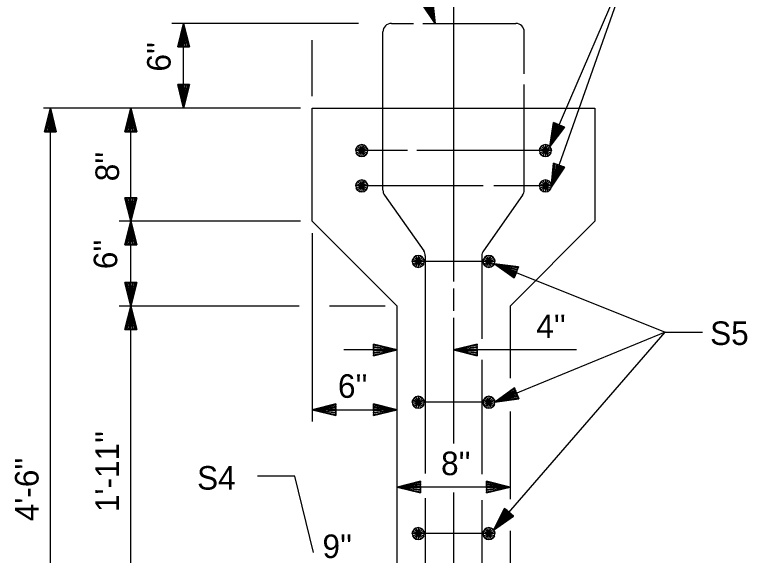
# Model space of a CAD drawing. Extents: x -22.6 to 41.6, y -1.6 to 24.3.
# Drawn here: x 5.661 to 9.549, y 17.076 to 19.945 of the extents above; entities that cross this region are included whole.
import ezdxf

# ---------------------------------------------------------------- set-up
doc = ezdxf.new("R2010")
doc.units = 0
for name, color, linetype in [('Dimension Lines', 7, 'Continuous'), ('Mis Center Lines', 7, 'Continuous'), ('Rebar Lines', 7, 'Continuous'), ('Sup Concrete Girder Lines', 7, 'Continuous'), ('Text', 7, 'Continuous')]:
    doc.layers.add(name, color=color, linetype=linetype)

msp = doc.modelspace()

# ---------------------------------------------------------------- linework, layer by layer
at = {"layer": 'Dimension Lines'}
for p, q in [((8.9597, 20.3084), (8.5081, 19.0294)), ((7.4859, 19.8991), (6.4943, 19.8991)), ((6.5573, 19.4491), (6.5573, 19.8991)), ((7.2403, 19.5121), (7.2403, 19.8092)), ((7.1772, 19.4491), (5.8144, 19.4491)), ((5.8504, 15.3991), (5.8504, 19.4491)), ((6.2774, 18.8491), (6.2774, 19.4491)), ((7.1772, 18.8491), (6.2144, 18.8491)), ((6.2774, 18.3991), (6.2774, 18.8491)), ((7.2403, 18.7861), (7.2403, 17.7861)), ((7.1715, 18.3991), (6.2144, 18.3991)), ((6.2774, 16.6741), (6.2774, 18.3991)), ((7.6272, 18.3991), (7.3319, 18.3991)), ((8.2027, 17.2107), (9.1126, 18.2603)), ((9.1126, 18.2603), (8.2094, 17.8887)), ((7.6903, 18.166), (7.407, 18.166)), ((8.6422, 18.166), (7.9903, 18.166)), ((7.2403, 17.8491), (7.6903, 17.8491)), ((8.2903, 17.4388), (7.6903, 17.4388))]:
    msp.add_line(p, q, dxfattribs=at)
for points in [[(7.892, 19.8991), (7.7409, 20.3192), (7.0137, 20.3192)], [(8.5003, 19.2465), (8.9597, 20.3084), (9.1431, 20.3084)], [(7.8497, 20.0167), (7.8556, 20.0188), (7.892, 19.8991), (7.8615, 20.021), (7.8673, 20.0231), (7.892, 19.8991), (7.8732, 20.0252), (7.8791, 20.0273), (7.892, 19.8991), (7.8203, 20.0061), (7.8261, 20.0083), (7.892, 19.8991), (7.832, 20.0104), (7.8379, 20.0125), (7.892, 19.8991), (7.8438, 20.0146), (7.8791, 20.0273), (7.8203, 20.0061), (7.892, 19.8991), (7.8791, 20.0273)], [(6.5573, 19.7741), (6.5511, 19.7741), (6.5573, 19.8991), (6.5448, 19.7741), (6.5386, 19.7741), (6.5573, 19.8991), (6.5323, 19.7741), (6.5261, 19.7741), (6.5573, 19.8991), (6.5886, 19.7741), (6.5823, 19.7741), (6.5573, 19.8991), (6.5761, 19.7741), (6.5698, 19.7741), (6.5573, 19.8991), (6.5636, 19.7741), (6.5261, 19.7741), (6.5886, 19.7741), (6.5573, 19.8991), (6.5261, 19.7741)], [(6.5573, 19.5741), (6.5636, 19.5741), (6.5573, 19.4491), (6.5698, 19.5741), (6.5761, 19.5741), (6.5573, 19.4491), (6.5823, 19.5741), (6.5886, 19.5741), (6.5573, 19.4491), (6.5261, 19.5741), (6.5323, 19.5741), (6.5573, 19.4491), (6.5386, 19.5741), (6.5448, 19.5741), (6.5573, 19.4491), (6.5511, 19.5741), (6.5886, 19.5741), (6.5261, 19.5741), (6.5573, 19.4491), (6.5886, 19.5741)], [(5.8504, 19.3241), (5.8441, 19.3241), (5.8504, 19.4491), (5.8379, 19.3241), (5.8316, 19.3241), (5.8504, 19.4491), (5.8254, 19.3241), (5.8191, 19.3241), (5.8504, 19.4491), (5.8816, 19.3241), (5.8754, 19.3241), (5.8504, 19.4491), (5.8691, 19.3241), (5.8629, 19.3241), (5.8504, 19.4491), (5.8566, 19.3241), (5.8191, 19.3241), (5.8816, 19.3241), (5.8504, 19.4491), (5.8191, 19.3241)], [(6.2774, 19.3241), (6.2711, 19.3241), (6.2774, 19.4491), (6.2649, 19.3241), (6.2586, 19.3241), (6.2774, 19.4491), (6.2524, 19.3241), (6.2461, 19.3241), (6.2774, 19.4491), (6.3086, 19.3241), (6.3024, 19.3241), (6.2774, 19.4491), (6.2961, 19.3241), (6.2899, 19.3241), (6.2774, 19.4491), (6.2836, 19.3241), (6.2461, 19.3241), (6.3086, 19.3241), (6.2774, 19.4491), (6.2461, 19.3241)], [(8.5499, 19.3613), (8.5556, 19.3588), (8.5003, 19.2465), (8.5614, 19.3563), (8.5671, 19.3538), (8.5003, 19.2465), (8.5729, 19.3513), (8.5786, 19.3488), (8.5003, 19.2465), (8.5212, 19.3737), (8.5269, 19.3712), (8.5003, 19.2465), (8.5327, 19.3687), (8.5384, 19.3662), (8.5003, 19.2465), (8.5442, 19.3637), (8.5786, 19.3488), (8.5212, 19.3737), (8.5003, 19.2465), (8.5786, 19.3488)], [(8.5497, 19.1472), (8.5556, 19.1451), (8.5081, 19.0294), (8.5615, 19.1431), (8.5674, 19.141), (8.5081, 19.0294), (8.5733, 19.1389), (8.5792, 19.1368), (8.5081, 19.0294), (8.5202, 19.1576), (8.5261, 19.1556), (8.5081, 19.0294), (8.532, 19.1535), (8.5379, 19.1514), (8.5081, 19.0294), (8.5438, 19.1493), (8.5792, 19.1368), (8.5202, 19.1576), (8.5081, 19.0294), (8.5792, 19.1368)], [(6.2774, 18.9741), (6.2836, 18.9741), (6.2774, 18.8491), (6.2899, 18.9741), (6.2961, 18.9741), (6.2774, 18.8491), (6.3024, 18.9741), (6.3086, 18.9741), (6.2774, 18.8491), (6.2461, 18.9741), (6.2524, 18.9741), (6.2774, 18.8491), (6.2586, 18.9741), (6.2649, 18.9741), (6.2774, 18.8491), (6.2711, 18.9741), (6.3086, 18.9741), (6.2461, 18.9741), (6.2774, 18.8491), (6.3086, 18.9741)], [(6.2774, 18.7241), (6.2711, 18.7241), (6.2774, 18.8491), (6.2649, 18.7241), (6.2586, 18.7241), (6.2774, 18.8491), (6.2524, 18.7241), (6.2461, 18.7241), (6.2774, 18.8491), (6.3086, 18.7241), (6.3024, 18.7241), (6.2774, 18.8491), (6.2961, 18.7241), (6.2899, 18.7241), (6.2774, 18.8491), (6.2836, 18.7241), (6.2461, 18.7241), (6.3086, 18.7241), (6.2774, 18.8491), (6.2461, 18.7241)], [(8.207, 18.624), (9.1126, 18.2603), (9.3112, 18.2603)], [(8.323, 18.5774), (8.3206, 18.5716), (8.207, 18.624), (8.3183, 18.5658), (8.316, 18.56), (8.207, 18.624), (8.3136, 18.5542), (8.3114, 18.5484), (8.207, 18.624), (8.3346, 18.6064), (8.3323, 18.6006), (8.207, 18.624), (8.3299, 18.5948), (8.3277, 18.589), (8.207, 18.624), (8.3253, 18.5832), (8.3114, 18.5484), (8.3346, 18.6064), (8.207, 18.624), (8.3114, 18.5484)], [(6.2774, 18.5241), (6.2836, 18.5241), (6.2774, 18.3991), (6.2899, 18.5241), (6.2961, 18.5241), (6.2774, 18.3991), (6.3024, 18.5241), (6.3086, 18.5241), (6.2774, 18.3991), (6.2461, 18.5241), (6.2524, 18.5241), (6.2774, 18.3991), (6.2586, 18.5241), (6.2649, 18.5241), (6.2774, 18.3991), (6.2711, 18.5241), (6.3086, 18.5241), (6.2461, 18.5241), (6.2774, 18.3991), (6.3086, 18.5241)], [(6.2774, 18.2741), (6.2711, 18.2741), (6.2774, 18.3991), (6.2649, 18.2741), (6.2586, 18.2741), (6.2774, 18.3991), (6.2524, 18.2741), (6.2461, 18.2741), (6.2774, 18.3991), (6.3086, 18.2741), (6.3024, 18.2741), (6.2774, 18.3991), (6.2961, 18.2741), (6.2899, 18.2741), (6.2774, 18.3991), (6.2836, 18.2741), (6.2461, 18.2741), (6.3086, 18.2741), (6.2774, 18.3991), (6.2461, 18.2741)], [(7.5653, 18.166), (7.5653, 18.1723), (7.6903, 18.166), (7.5653, 18.1785), (7.5653, 18.1848), (7.6903, 18.166), (7.5653, 18.191), (7.5653, 18.1973), (7.6903, 18.166), (7.5653, 18.1348), (7.5653, 18.141), (7.6903, 18.166), (7.5653, 18.1473), (7.5653, 18.1535), (7.6903, 18.166), (7.5653, 18.1598), (7.5653, 18.1973), (7.5653, 18.1348), (7.6903, 18.166), (7.5653, 18.1973)], [(8.1153, 18.166), (8.1153, 18.1598), (7.9903, 18.166), (8.1153, 18.1535), (8.1153, 18.1473), (7.9903, 18.166), (8.1153, 18.141), (8.1153, 18.1348), (7.9903, 18.166), (8.1153, 18.1973), (8.1153, 18.191), (7.9903, 18.166), (8.1153, 18.1848), (8.1153, 18.1785), (7.9903, 18.166), (8.1153, 18.1723), (8.1153, 18.1348), (8.1153, 18.1973), (7.9903, 18.166), (8.1153, 18.1348)], [(8.325, 17.9362), (8.3274, 17.9304), (8.2094, 17.8887), (8.3298, 17.9247), (8.3321, 17.9189), (8.2094, 17.8887), (8.3345, 17.9131), (8.3369, 17.9074), (8.2094, 17.8887), (8.3131, 17.9651), (8.3155, 17.9594), (8.2094, 17.8887), (8.3179, 17.9536), (8.3203, 17.9478), (8.2094, 17.8887), (8.3227, 17.942), (8.3369, 17.9074), (8.3131, 17.9651), (8.2094, 17.8887), (8.3369, 17.9074)], [(7.3653, 17.8491), (7.3653, 17.8428), (7.2403, 17.8491), (7.3653, 17.8366), (7.3653, 17.8303), (7.2403, 17.8491), (7.3653, 17.8241), (7.3653, 17.8178), (7.2403, 17.8491), (7.3653, 17.8803), (7.3653, 17.8741), (7.2403, 17.8491), (7.3653, 17.8678), (7.3653, 17.8616), (7.2403, 17.8491), (7.3653, 17.8553), (7.3653, 17.8178), (7.3653, 17.8803), (7.2403, 17.8491), (7.3653, 17.8178)], [(7.5653, 17.8491), (7.5653, 17.8553), (7.6903, 17.8491), (7.5653, 17.8616), (7.5653, 17.8678), (7.6903, 17.8491), (7.5653, 17.8741), (7.5653, 17.8803), (7.6903, 17.8491), (7.5653, 17.8178), (7.5653, 17.8241), (7.6903, 17.8491), (7.5653, 17.8303), (7.5653, 17.8366), (7.6903, 17.8491), (7.5653, 17.8428), (7.5653, 17.8803), (7.5653, 17.8178), (7.6903, 17.8491), (7.5653, 17.8803)], [(7.2467, 17.0909), (7.1485, 17.4961), (6.9498, 17.4961)], [(7.8153, 17.4388), (7.8153, 17.4326), (7.6903, 17.4388), (7.8153, 17.4263), (7.8153, 17.4201), (7.6903, 17.4388), (7.8153, 17.4138), (7.8153, 17.4076), (7.6903, 17.4388), (7.8153, 17.4701), (7.8153, 17.4638), (7.6903, 17.4388), (7.8153, 17.4576), (7.8153, 17.4513), (7.6903, 17.4388), (7.8153, 17.4451), (7.8153, 17.4076), (7.8153, 17.4701), (7.6903, 17.4388), (7.8153, 17.4076)], [(8.1653, 17.4388), (8.1653, 17.4451), (8.2903, 17.4388), (8.1653, 17.4513), (8.1653, 17.4576), (8.2903, 17.4388), (8.1653, 17.4638), (8.1653, 17.4701), (8.2903, 17.4388), (8.1653, 17.4076), (8.1653, 17.4138), (8.2903, 17.4388), (8.1653, 17.4201), (8.1653, 17.4263), (8.2903, 17.4388), (8.1653, 17.4326), (8.1653, 17.4701), (8.1653, 17.4076), (8.2903, 17.4388), (8.1653, 17.4701)], [(8.2846, 17.3051), (8.2893, 17.301), (8.2027, 17.2107), (8.294, 17.2969), (8.2987, 17.2928), (8.2027, 17.2107), (8.3035, 17.2887), (8.3082, 17.2847), (8.2027, 17.2107), (8.261, 17.3256), (8.2657, 17.3215), (8.2027, 17.2107), (8.2704, 17.3174), (8.2752, 17.3133), (8.2027, 17.2107), (8.2798, 17.3092), (8.3082, 17.2847), (8.261, 17.3256), (8.2027, 17.2107), (8.3082, 17.2847)]]:
    msp.add_lwpolyline(points, dxfattribs=at)
at = {"layer": 'Mis Center Lines'}
for p, q in [((7.9903, 20.0791), (7.9903, 18.5289)), ((7.9903, 18.4928), (7.9903, 18.3736)), ((7.9903, 18.3375), (7.9903, 17.6694)), ((7.9903, 17.4093), (7.9903, 16.575))]:
    msp.add_line(p, q, dxfattribs=at)
at = {"layer": 'Rebar Lines'}
for p, q in [((7.6602, 19.8991), (7.778, 19.8991)), ((7.8272, 19.8991), (8.3202, 19.8991)), ((7.6152, 19.0134), (7.6152, 19.8541)), ((8.3652, 19.6318), (8.3652, 19.8541)), ((8.3652, 19.0132), (8.3652, 19.5744)), ((7.7452, 19.2241), (7.5028, 19.2241)), ((8.4778, 19.2241), (7.7944, 19.2241)), ((8.147, 19.0366), (7.5028, 19.0366)), ((8.4778, 19.0366), (8.2044, 19.0366)), ((7.6234, 18.9874), (7.832, 18.692)), ((8.3569, 18.9873), (8.1484, 18.692)), ((8.1777, 18.6361), (7.8027, 18.6361)), ((7.8403, 18.666), (7.8403, 17.5104)), ((8.1402, 18.666), (8.1402, 18.2256)), ((8.1402, 18.1136), (8.1402, 17.5069)), ((8.1777, 17.8887), (7.8027, 17.8887)), ((7.8403, 17.3804), (7.8403, 16.9253)), ((8.1402, 17.3696), (8.1402, 15.5865)), ((8.1777, 17.1921), (7.8027, 17.1921))]:
    msp.add_line(p, q, dxfattribs=at)
for points in [[(7.5028, 19.2558), (7.4907, 19.2534), (7.4804, 19.2466), (7.4735, 19.2363), (7.4711, 19.2241), (7.4735, 19.212), (7.4804, 19.2017), (7.4907, 19.1949), (7.5028, 19.1924), (7.5149, 19.1949), (7.5253, 19.2017), (7.5321, 19.212), (7.5346, 19.2241), (7.5321, 19.2363), (7.5253, 19.2465), (7.515, 19.2534), (7.5028, 19.2558), (7.5028, 19.2241), (7.5028, 19.1924), (7.4907, 19.1949), (7.5028, 19.2241), (7.4804, 19.2017), (7.4735, 19.212), (7.5028, 19.2241), (7.4711, 19.2241), (7.4735, 19.2363), (7.5028, 19.2241), (7.4804, 19.2466), (7.4907, 19.2534), (7.5028, 19.2241), (7.515, 19.2534), (7.5253, 19.2465), (7.5028, 19.2241), (7.5321, 19.2363), (7.5346, 19.2241), (7.5028, 19.2241), (7.5321, 19.212), (7.5253, 19.2017), (7.5028, 19.2241), (7.5149, 19.1949)], [(8.4778, 19.2558), (8.4657, 19.2534), (8.4554, 19.2466), (8.4485, 19.2363), (8.4461, 19.2241), (8.4485, 19.212), (8.4554, 19.2017), (8.4657, 19.1949), (8.4778, 19.1924), (8.4899, 19.1949), (8.5002, 19.2017), (8.5071, 19.212), (8.5095, 19.2241), (8.5071, 19.2363), (8.5003, 19.2465), (8.49, 19.2534), (8.4778, 19.2558), (8.4778, 19.2241), (8.4778, 19.1924), (8.4657, 19.1949), (8.4778, 19.2241), (8.4554, 19.2017), (8.4485, 19.212), (8.4778, 19.2241), (8.4461, 19.2241), (8.4485, 19.2363), (8.4778, 19.2241), (8.4554, 19.2466), (8.4657, 19.2534), (8.4778, 19.2241), (8.49, 19.2534), (8.5003, 19.2465), (8.4778, 19.2241), (8.5071, 19.2363), (8.5095, 19.2241), (8.4778, 19.2241), (8.5071, 19.212), (8.5002, 19.2017), (8.4778, 19.2241), (8.4899, 19.1949)], [(7.5028, 19.0684), (7.4907, 19.066), (7.4804, 19.0591), (7.4735, 19.0488), (7.4711, 19.0366), (7.4735, 19.0246), (7.4804, 19.0142), (7.4907, 19.0074), (7.5028, 19.005), (7.5149, 19.0074), (7.5253, 19.0142), (7.5321, 19.0245), (7.5346, 19.0366), (7.5321, 19.0488), (7.5253, 19.0591), (7.515, 19.066), (7.5028, 19.0684), (7.5028, 19.0366), (7.5028, 19.005), (7.4907, 19.0074), (7.5028, 19.0366), (7.4804, 19.0142), (7.4735, 19.0246), (7.5028, 19.0366), (7.4711, 19.0366), (7.4735, 19.0488), (7.5028, 19.0366), (7.4804, 19.0591), (7.4907, 19.066), (7.5028, 19.0366), (7.515, 19.066), (7.5253, 19.0591), (7.5028, 19.0366), (7.5321, 19.0488), (7.5346, 19.0366), (7.5028, 19.0366), (7.5321, 19.0245), (7.5253, 19.0142), (7.5028, 19.0366), (7.5149, 19.0074)], [(8.4778, 19.0684), (8.4657, 19.066), (8.4554, 19.0591), (8.4485, 19.0488), (8.4461, 19.0366), (8.4485, 19.0246), (8.4554, 19.0142), (8.4657, 19.0074), (8.4778, 19.005), (8.4899, 19.0074), (8.5002, 19.0142), (8.5071, 19.0245), (8.5095, 19.0366), (8.5071, 19.0488), (8.5003, 19.0591), (8.49, 19.066), (8.4778, 19.0684), (8.4778, 19.0366), (8.4778, 19.005), (8.4657, 19.0074), (8.4778, 19.0366), (8.4554, 19.0142), (8.4485, 19.0246), (8.4778, 19.0366), (8.4461, 19.0366), (8.4485, 19.0488), (8.4778, 19.0366), (8.4554, 19.0591), (8.4657, 19.066), (8.4778, 19.0366), (8.49, 19.066), (8.5003, 19.0591), (8.4778, 19.0366), (8.5071, 19.0488), (8.5095, 19.0366), (8.4778, 19.0366), (8.5071, 19.0245), (8.5002, 19.0142), (8.4778, 19.0366), (8.4899, 19.0074)], [(7.8027, 18.6678), (7.7906, 18.6654), (7.7803, 18.6586), (7.7733, 18.6483), (7.7709, 18.6361), (7.7733, 18.624), (7.7803, 18.6137), (7.7905, 18.6069), (7.8027, 18.6044), (7.8147, 18.6069), (7.8251, 18.6137), (7.8319, 18.624), (7.8344, 18.6361), (7.8319, 18.6483), (7.8251, 18.6585), (7.8148, 18.6654), (7.8027, 18.6678), (7.8027, 18.6361), (7.8027, 18.6044), (7.7905, 18.6069), (7.8027, 18.6361), (7.7803, 18.6137), (7.7733, 18.624), (7.8027, 18.6361), (7.7709, 18.6361), (7.7733, 18.6483), (7.8027, 18.6361), (7.7803, 18.6586), (7.7906, 18.6654), (7.8027, 18.6361), (7.8148, 18.6654), (7.8251, 18.6585), (7.8027, 18.6361), (7.8319, 18.6483), (7.8344, 18.6361), (7.8027, 18.6361), (7.8319, 18.624), (7.8251, 18.6137), (7.8027, 18.6361), (7.8147, 18.6069)], [(8.1777, 18.6678), (8.1656, 18.6654), (8.1553, 18.6586), (8.1484, 18.6483), (8.146, 18.6361), (8.1484, 18.624), (8.1553, 18.6137), (8.1656, 18.6069), (8.1777, 18.6044), (8.1898, 18.6069), (8.2001, 18.6137), (8.207, 18.624), (8.2094, 18.6361), (8.207, 18.6483), (8.2002, 18.6585), (8.1899, 18.6654), (8.1777, 18.6678), (8.1777, 18.6361), (8.1777, 18.6044), (8.1656, 18.6069), (8.1777, 18.6361), (8.1553, 18.6137), (8.1484, 18.624), (8.1777, 18.6361), (8.146, 18.6361), (8.1484, 18.6483), (8.1777, 18.6361), (8.1553, 18.6586), (8.1656, 18.6654), (8.1777, 18.6361), (8.1899, 18.6654), (8.2002, 18.6585), (8.1777, 18.6361), (8.207, 18.6483), (8.2094, 18.6361), (8.1777, 18.6361), (8.207, 18.624), (8.2001, 18.6137), (8.1777, 18.6361), (8.1898, 18.6069)], [(7.8027, 17.9204), (7.7906, 17.918), (7.7803, 17.9111), (7.7733, 17.9008), (7.7709, 17.8887), (7.7733, 17.8766), (7.7803, 17.8663), (7.7905, 17.8595), (7.8027, 17.857), (7.8147, 17.8595), (7.8251, 17.8663), (7.8319, 17.8765), (7.8344, 17.8887), (7.8319, 17.9008), (7.8251, 17.9111), (7.8148, 17.918), (7.8027, 17.9204), (7.8027, 17.8887), (7.8027, 17.857), (7.7905, 17.8595), (7.8027, 17.8887), (7.7803, 17.8663), (7.7733, 17.8766), (7.8027, 17.8887), (7.7709, 17.8887), (7.7733, 17.9008), (7.8027, 17.8887), (7.7803, 17.9111), (7.7906, 17.918), (7.8027, 17.8887), (7.8148, 17.918), (7.8251, 17.9111), (7.8027, 17.8887), (7.8319, 17.9008), (7.8344, 17.8887), (7.8027, 17.8887), (7.8319, 17.8765), (7.8251, 17.8663), (7.8027, 17.8887), (7.8147, 17.8595)], [(8.1777, 17.9204), (8.1656, 17.918), (8.1553, 17.9111), (8.1484, 17.9008), (8.146, 17.8887), (8.1484, 17.8766), (8.1553, 17.8663), (8.1656, 17.8595), (8.1777, 17.857), (8.1898, 17.8595), (8.2001, 17.8663), (8.207, 17.8765), (8.2094, 17.8887), (8.207, 17.9008), (8.2002, 17.9111), (8.1899, 17.918), (8.1777, 17.9204), (8.1777, 17.8887), (8.1777, 17.857), (8.1656, 17.8595), (8.1777, 17.8887), (8.1553, 17.8663), (8.1484, 17.8766), (8.1777, 17.8887), (8.146, 17.8887), (8.1484, 17.9008), (8.1777, 17.8887), (8.1553, 17.9111), (8.1656, 17.918), (8.1777, 17.8887), (8.1899, 17.918), (8.2002, 17.9111), (8.1777, 17.8887), (8.207, 17.9008), (8.2094, 17.8887), (8.1777, 17.8887), (8.207, 17.8765), (8.2001, 17.8663), (8.1777, 17.8887), (8.1898, 17.8595)], [(7.8027, 17.2238), (7.7906, 17.2214), (7.7803, 17.2145), (7.7733, 17.2042), (7.7709, 17.1921), (7.7733, 17.18), (7.7803, 17.1697), (7.7905, 17.1628), (7.8027, 17.1604), (7.8147, 17.1628), (7.8251, 17.1697), (7.8319, 17.1799), (7.8344, 17.1921), (7.8319, 17.2042), (7.8251, 17.2145), (7.8148, 17.2214), (7.8027, 17.2238), (7.8027, 17.1921), (7.8027, 17.1604), (7.7905, 17.1628), (7.8027, 17.1921), (7.7803, 17.1697), (7.7733, 17.18), (7.8027, 17.1921), (7.7709, 17.1921), (7.7733, 17.2042), (7.8027, 17.1921), (7.7803, 17.2145), (7.7906, 17.2214), (7.8027, 17.1921), (7.8148, 17.2214), (7.8251, 17.2145), (7.8027, 17.1921), (7.8319, 17.2042), (7.8344, 17.1921), (7.8027, 17.1921), (7.8319, 17.1799), (7.8251, 17.1697), (7.8027, 17.1921), (7.8147, 17.1628)], [(8.1777, 17.2238), (8.1656, 17.2214), (8.1553, 17.2145), (8.1484, 17.2042), (8.146, 17.1921), (8.1484, 17.18), (8.1553, 17.1697), (8.1656, 17.1628), (8.1777, 17.1604), (8.1898, 17.1628), (8.2001, 17.1697), (8.207, 17.1799), (8.2094, 17.1921), (8.207, 17.2042), (8.2002, 17.2145), (8.1899, 17.2214), (8.1777, 17.2238), (8.1777, 17.1921), (8.1777, 17.1604), (8.1656, 17.1628), (8.1777, 17.1921), (8.1553, 17.1697), (8.1484, 17.18), (8.1777, 17.1921), (8.146, 17.1921), (8.1484, 17.2042), (8.1777, 17.1921), (8.1553, 17.2145), (8.1656, 17.2214), (8.1777, 17.1921), (8.1899, 17.2214), (8.2002, 17.2145), (8.1777, 17.1921), (8.207, 17.2042), (8.2094, 17.1921), (8.1777, 17.1921), (8.207, 17.1799), (8.2001, 17.1697), (8.1777, 17.1921), (8.1898, 17.1628)]]:
    msp.add_lwpolyline(points, dxfattribs=at)
for centre, start, end in [((7.6602, 19.8541), 90, 180), ((8.3201, 19.8541), 0, 90), ((7.6602, 19.0134), 180, 215.2249), ((8.3201, 19.0132), 324.7751, 0), ((7.7953, 18.666), 0, 35.2238), ((8.1852, 18.666), 144.7773, 180)]:
    msp.add_arc(centre, 0.045, start, end, dxfattribs=at)
at = {"layer": 'Sup Concrete Girder Lines'}
for points in [[(8.2903, 17.2058), (8.2903, 16.6741), (8.9653, 15.9991), (8.9653, 15.3991), (7.9903, 15.3991), (7.0153, 15.3991), (7.0153, 15.9991), (7.6903, 16.6741), (7.6903, 18.3991), (7.2403, 18.8491), (7.2403, 19.4491), (7.9903, 19.4491)], [(7.9903, 19.4491), (8.7403, 19.4491), (8.7403, 18.8491), (8.2903, 18.3991), (8.2903, 18.0158)], [(8.2903, 17.84), (8.2903, 17.3739)]]:
    msp.add_lwpolyline(points, dxfattribs=at)

# ---------------------------------------------------------------- texts
at = {"layer": 'Text'}
for s, p in [("6''", (6.4883, 19.6433)), ("8''", (6.2144, 19.0612)), ("6''", (6.205, 18.5949)), ("1'-11''", (6.2144, 17.3061)), ("4'-6''", (5.7874, 17.2577))]:
    msp.add_text(s, height=0.125, rotation=90, dxfattribs=at).set_placement(p)
for s, p in [("4''", (8.4291, 18.229)), ('S5', (9.352, 18.1926)), ("6''", (7.3766, 17.9121)), ("8''", (7.9239, 17.5018)), ('S4 ', (6.6289, 17.4251)), ("9''", (7.2945, 17.0621))]:
    msp.add_text(s, height=0.125, dxfattribs=at).set_placement(p)

doc.saveas('drawing.dxf')
